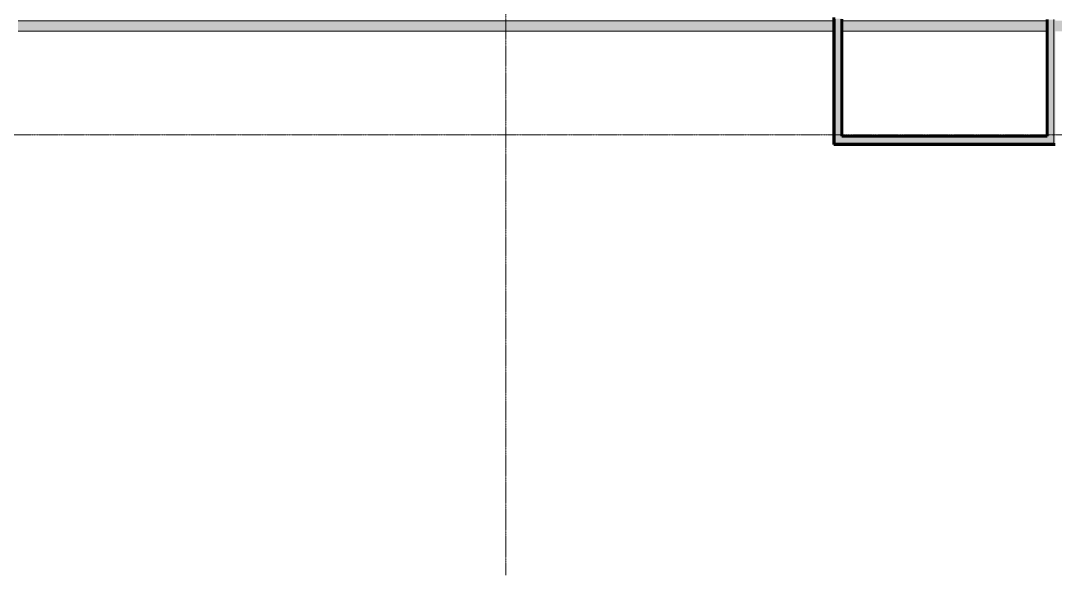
# Model space of a CAD drawing. Header units: inches. Extents: x -4061 to -1937, y 10959 to 12323.
# Drawn here: x -2752 to -2216, y 10959 to 11246 of the extents above; entities that cross this region are included whole.
import ezdxf

# ---------------------------------------------------------------- set-up
doc = ezdxf.new("R2010")
doc.units = ezdxf.units.IN
doc.header["$MEASUREMENT"] = 0
doc.linetypes.add('Grid Line 1_2_', pattern=[0.875, 0.5, -0.125, 0.125, -0.125])
for name, color, linetype, lineweight in [('0-1', 7, 'Continuous', 5), ('0-3', 7, 'Continuous', 18), ('A-WALL-2', 10, 'Continuous', 60), ('A-WALL-3', 7, 'Continuous', 18), ('A-WALL-4', 254, 'Continuous', 5), ('A-WALL-5', 23, 'Continuous', 5), ('A-WALL-6', 243, 'Continuous', 18), ('A-WALL-8', 27, 'Continuous', 18), ('S-GRID-1', 1, 'Grid Line 1_2_', 9)]:
    doc.layers.add(name, color=color, linetype=linetype, lineweight=lineweight)

# ---------------------------------------------------------------- blocks, each defined once
blk = doc.blocks.new('Basic Wall _ EXT - FIBER CEMENT - LARGE - ___-2162457-ENLARGED RCP - 3RD FLOOR PLAN - EAST')
at = {"layer": 'A-WALL-8'}
h = blk.add_hatch(color=256, dxfattribs=at)
h.paths.add_polyline_path([(-3398.96, 11246.31), (-3367.15, 11246.32), (-3367.15, 11246.34), (-3398.97, 11246.31)], flags=0)
h.paths.add_polyline_path([(-2737.09, 11246.31), (-2330.54, 11246.32), (-2330.54, 11246.34), (-2753.12, 11246.31), (-2753.12, 11246.31), (-2744.76, 11246.31)], flags=0)
h.paths.add_polyline_path([(-2067.92, 11246.31), (-2066.86, 11246.32), (-2066.89, 11246.34), (-2215.71, 11246.31), (-2215.71, 11246.31), (-2070.27, 11246.31)], flags=0)
h.paths.add_polyline_path([(-3362.9, 11246.31), (-3256.57, 11246.32), (-3256.57, 11246.34), (-3362.9, 11246.31), (-3362.9, 11246.31)], flags=0)
h.paths.add_polyline_path([(-2757.37, 11246.31), (-2757.37, 11246.34), (-2863.7, 11246.31), (-2863.7, 11246.31), (-2760.09, 11246.31)], flags=0)
h.paths.add_polyline_path([(-3252.32, 11246.31), (-2867.95, 11246.33), (-2867.95, 11246.34), (-3252.32, 11246.31), (-3252.32, 11246.31)], flags=0)
h.paths.add_polyline_path([(-2219.96, 11246.31), (-2219.96, 11246.34), (-2326.29, 11246.31), (-2326.29, 11246.31), (-2223.56, 11246.31)], flags=0)
at = {"layer": 'A-WALL-3'}
for p, q in [((-2330.54, 11246.3), (-2753.12, 11246.3)), ((-2219.96, 11246.3), (-2326.29, 11246.3))]:
    blk.add_line(p, q, dxfattribs=at)
blk = doc.blocks.new('Basic Wall _ EXT - FIBER CEMENT - SMALL - ___-2145931-ENLARGED RCP - 3RD FLOOR PLAN - EAST')
at = {"layer": 'A-WALL-8'}
h = blk.add_hatch(color=256, dxfattribs=at)
h.paths.add_polyline_path([(-2376.85, 11240.83), (-2330.54, 11240.83), (-2330.54, 11246.31), (-2753.12, 11246.31), (-2753.12, 11240.83), (-2384.52, 11240.83)], flags=0)
h.paths.add_polyline_path([(-2061.44, 11240.83), (-2061.36, 11240.83), (-2066.87, 11246.31), (-2215.71, 11246.31), (-2215.71, 11240.83), (-2062.6, 11240.83)], flags=0)
h.paths.add_polyline_path([(-3393.48, 11240.83), (-3367.15, 11240.83), (-3367.15, 11246.31), (-3398.96, 11246.31), (-3393.56, 11240.9)], flags=0)
h.paths.add_polyline_path([(-2760.09, 11240.83), (-2757.37, 11240.83), (-2757.37, 11246.31), (-2863.7, 11246.31), (-2863.7, 11240.83), (-2767.75, 11240.83)], flags=0)
h.paths.add_polyline_path([(-3362.9, 11240.83), (-3256.57, 11240.83), (-3256.57, 11246.31), (-3362.9, 11246.31), (-3362.9, 11240.9)], flags=0)
h.paths.add_polyline_path([(-3252.32, 11240.83), (-2867.95, 11240.83), (-2867.95, 11246.31), (-3252.32, 11246.31), (-3252.32, 11240.9)], flags=0)
h.paths.add_polyline_path([(-2219.96, 11240.83), (-2219.96, 11246.31), (-2326.29, 11246.31), (-2326.29, 11240.83), (-2223.56, 11240.83)], flags=0)
at = {"layer": 'A-WALL-3'}
for p, q in [((-2753.12, 11240.83), (-2330.54, 11240.83)), ((-2326.29, 11240.83), (-2219.96, 11240.83))]:
    blk.add_line(p, q, dxfattribs=at)
blk = doc.blocks.new('CTR - 1st Phase - Shell_rvt-1-ENLARGED RCP - 3RD FLOOR PLAN - EAST')
at = {"layer": 'A-WALL-3'}
for points in [[(-2329.79, 11182.89), (-2326.29, 11182.89), (-2326.29, 11247.2), (-2329.79, 11247.2), (-2329.79, 11211.12)], [(-2326.29, 11182.89), (-2219.96, 11182.89), (-2219.96, 11186.39), (-2326.29, 11186.39)]]:
    blk.add_hatch(color=256, dxfattribs=at).paths.add_polyline_path(points, flags=0)
at = {"layer": 'A-WALL-4'}
blk.add_hatch(color=256, dxfattribs=at).paths.add_polyline_path([(-2216.46, 11182.89), (-2216.48, 11246.89), (-2219.96, 11246.89), (-2219.96, 11182.89)], flags=0)
at = {"layer": 'A-WALL-5'}
for points in [[(-2330.54, 11182.14), (-2329.79, 11182.14), (-2329.79, 11247.2), (-2326.29, 11247.2), (-2326.29, 11247.39), (-2329.97, 11247.39), (-2330.22, 11247.64), (-2330.54, 11247.64), (-2330.54, 11186.39)], [(-2307.87, 11182.14), (-2216.46, 11182.14), (-2216.46, 11182.89), (-2329.79, 11182.89), (-2329.79, 11182.14), (-2326.04, 11182.14)]]:
    blk.add_hatch(color=256, dxfattribs=at).paths.add_polyline_path(points, flags=0)
at = {"layer": 'A-WALL-6'}
blk.add_hatch(color=256, dxfattribs=at).paths.add_polyline_path([(-2215.71, 11182.14), (-2215.71, 11246.89), (-2216.46, 11246.89), (-2216.46, 11182.14)], flags=0)
at = {"layer": 'A-WALL-2'}
for p, q in [((-2330.54, 11182.14), (-2330.54, 11247.95)), ((-2326.29, 11247.2), (-2326.29, 11186.39)), ((-2219.96, 11186.39), (-2219.96, 11246.89)), ((-2329.79, 11182.14), (-2330.54, 11182.14)), ((-2326.29, 11182.14), (-2329.79, 11182.14)), ((-2326.29, 11186.39), (-2219.96, 11186.39)), ((-2219.96, 11182.14), (-2326.29, 11182.14)), ((-2216.46, 11182.14), (-2219.96, 11182.14)), ((-2215.71, 11182.14), (-2216.46, 11182.14))]:
    blk.add_line(p, q, dxfattribs=at)
at = {"layer": 'A-WALL-3'}
for p, q in [((-2329.79, 11182.89), (-2329.79, 11247.2)), ((-2216.46, 11182.89), (-2216.46, 11246.89)), ((-2329.79, 11182.89), (-2326.29, 11182.89)), ((-2219.96, 11182.89), (-2326.29, 11182.89)), ((-2219.96, 11182.89), (-2216.46, 11182.89))]:
    blk.add_line(p, q, dxfattribs=at)
at = {"layer": 'S-GRID-1'}
for p, q in [((-2500.32, 10958.72), (-2500.32, 12290.35)), ((-1936.83, 11187.19), (-4027.88, 11187.19))]:
    blk.add_line(p, q, dxfattribs=at)
at = {"layer": '0-3'}
for name in ['Basic Wall _ EXT - FIBER CEMENT - LARGE - ___-2162457-ENLARGED RCP - 3RD FLOOR PLAN - EAST', 'Basic Wall _ EXT - FIBER CEMENT - SMALL - ___-2145931-ENLARGED RCP - 3RD FLOOR PLAN - EAST']:
    blk.add_blockref(name, (0, 0), dxfattribs=at)

msp = doc.modelspace()

# ---------------------------------------------------------------- block references
at = {"layer": '0-1'}
msp.add_blockref('CTR - 1st Phase - Shell_rvt-1-ENLARGED RCP - 3RD FLOOR PLAN - EAST', (0, 0), dxfattribs=at)

doc.saveas('drawing.dxf')
